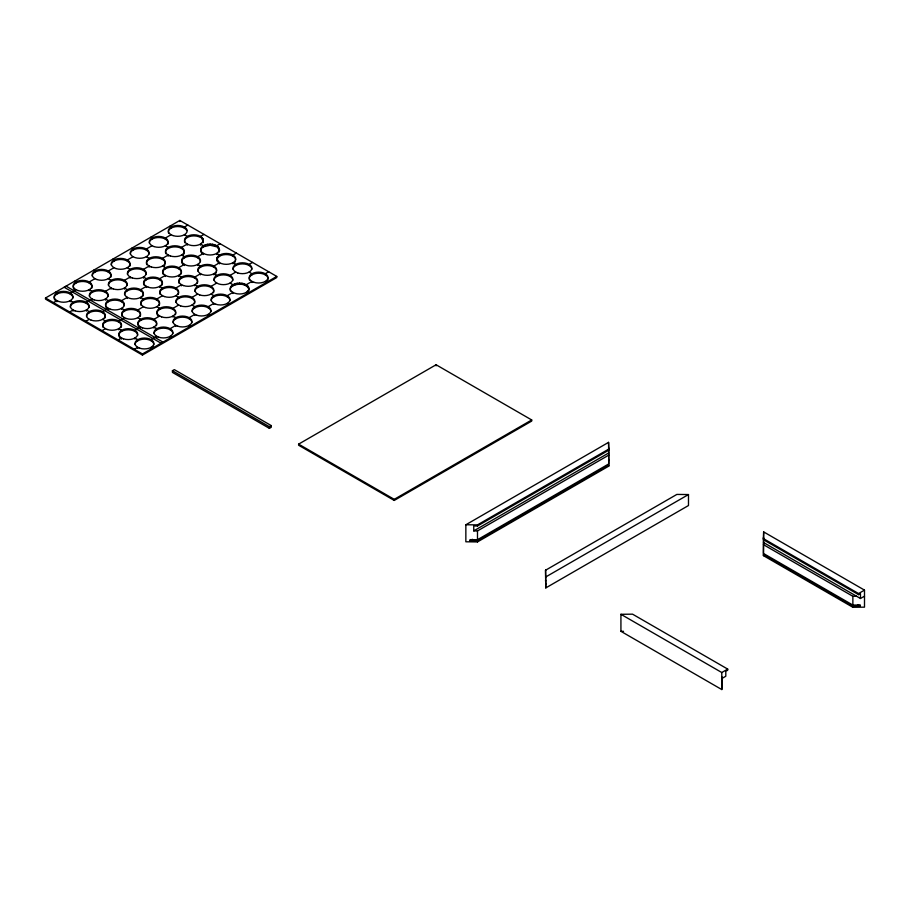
<?xml version="1.0" encoding="UTF-8"?>
<svg xmlns="http://www.w3.org/2000/svg" width="910" height="910" viewBox="0 0 910 910"><rect width="100%" height="100%" fill="white"/><g stroke="black" fill="none" stroke-linecap="round" stroke-linejoin="round"><path stroke-width="1.36" d="M721.857 684.946L722.005 676.869M721.789 678.564L725.805 676.244L725.805 671.296L727.716 670.204L727.716 669.1L632.564 614.17L620.927 614.295L620.927 631.324L721.789 689.553L722.005 681.738L722.005 682.83M864.5 590.124L763.649 531.895L763.433 538.618L858.574 593.547L864.5 590.124L864.5 607.152L852.863 607.277L763.433 555.646L763.433 554.543L852.863 606.185L860.337 606.106L860.337 605.002L852.863 605.082L763.433 553.451L763.501 537.56L763.433 539.721L858.574 594.651L860.473 593.547L860.473 598.496L864.5 596.164M763.433 555.646L763.649 531.895M203.339 240.217L203.01 242.731L203.01 238.818L200.575 236.373A9.418 5.437 0 0 0 187.255 236.373L184.4 234.723M217.171 257.485L216.853 259.998L217.171 257.485L219.606 255.05A9.418 5.437 0 0 1 232.926 255.05L236.338 253.082M219.185 252.07C221.119 243.8 208.686 242.504 203.43 245.711L200.575 244.062A9.418 5.437 0 0 1 187.255 244.062L181.545 247.361L181.545 248.464M248.68 291.063C250.603 282.805 238.17 281.497 232.926 284.716L230.071 283.067M203.01 241.628L200.575 244.062L200.575 245.165M219.185 250.967L216.751 253.401A9.418 5.437 0 0 1 203.43 253.401L197.72 256.7L197.72 257.803M217.171 258.588L219.606 256.154A9.418 5.437 0 0 1 229.866 254.971A9.418 5.437 0 0 1 235.69 259.998M227.216 296.796L227.216 295.704L232.926 292.406A9.418 5.437 0 0 0 246.246 292.406L248.68 289.971M45.5 298.002L179.827 220.447L276.776 276.424L276.776 277.527L142.449 355.071L45.5 299.106L45.5 298.002L142.449 353.979L276.776 276.424M53.497 302.62L56.909 300.641L56.909 301.745M75.94 289.653L70.229 292.952L70.229 294.055M94.97 278.676L89.26 281.964L89.26 283.067M114 267.688L108.29 270.987L108.29 272.079M133.031 256.7A9.418 5.437 0 0 1 137.251 247.6A9.418 5.437 0 0 1 148.785 254.265A9.418 5.437 0 0 1 133.031 256.7L127.32 259.998L127.32 261.09M152.05 245.711L146.351 249.01L146.351 250.113M171.08 234.723L165.37 238.022L165.37 239.125M187.824 225.066L184.4 227.034L184.4 228.137M69.672 311.959L73.084 309.98L73.084 311.084M203.999 234.405L200.575 236.373L203.339 241.321M85.847 321.298L89.26 319.319M220.174 243.743L216.751 245.711L219.515 250.66L219.515 249.556M102.011 330.637L105.435 328.658M124.465 317.67L118.755 320.968L118.755 322.072M143.496 306.681L137.785 309.98L137.785 311.084M162.515 295.704L156.816 298.992L156.816 300.095M118.186 339.965L121.61 337.997L121.61 339.1M159.671 316.02L153.961 319.319L153.961 320.422M178.69 305.043L172.991 308.331L172.991 309.434M197.72 294.055L192.01 297.354L192.01 298.446M216.751 283.067A9.418 5.437 0 0 1 220.971 273.967A9.418 5.437 0 0 1 232.505 280.633A9.418 5.437 0 0 1 216.751 283.067L211.04 286.366L211.04 287.458M235.781 272.079L230.071 275.377L230.071 276.469M252.514 262.421L249.101 264.389L249.101 265.493M134.362 349.303L137.785 347.336L137.785 348.439M268.689 271.76L265.276 273.728L265.276 274.831M172.422 370.734L174.333 369.631L271.282 425.607L271.282 427.256L269.383 428.36L172.422 372.383L172.422 370.734L269.383 426.71L271.282 425.607M298.616 444.137L436.095 364.762L531.713 419.965L531.713 421.068L394.235 500.443L298.616 445.24L298.616 444.137L394.235 499.34L531.713 419.965M465.852 524.763L608.562 442.362L608.779 449.085L477.488 524.888L465.852 524.763L465.852 541.791L477.488 541.916L608.779 466.113L608.779 465.01L477.488 540.813L470.015 540.733L470.015 539.63L477.488 539.721L608.779 463.907L608.71 448.027L608.779 450.177L477.488 525.98L473.746 525.946L473.746 530.883L477.488 530.928L608.779 455.125M473.746 530.883L608.71 452.964M470.015 540.733L472.472 539.312M545.556 570.229L676.847 494.426L688.483 494.551L688.483 505.528L545.773 587.928L545.556 570.229L545.773 587.928M545.773 576.94L688.483 494.551M620.927 614.295L721.789 672.524L727.716 669.1M201.94 253.378A9.418 5.437 0 0 1 203.43 246.815L210.096 245.222L216.751 246.815M230.492 291.063A9.418 5.437 0 0 1 232.926 285.808C237.908 283.249 247.19 283.26 249.01 289.653L249.01 288.561M763.433 544.658L852.863 596.289L856.594 596.255M620.927 631.324L623.521 631.301M763.501 542.508L860.473 598.496M857.891 604.684L860.337 606.106M169.749 226.271L171.08 227.034L171.08 228.137M249.101 272.079L251.956 273.728L251.956 274.831M265.276 281.418L266.698 282.248M150.719 237.248L152.05 238.022L152.05 239.125M165.37 245.711L168.225 247.361L168.225 248.464M181.545 255.05L184.4 256.7L184.4 257.803M246.246 292.406L247.668 293.225M131.688 248.237L133.031 249.01L133.031 250.113M146.351 256.7L149.194 258.349L149.194 259.441M162.515 266.038L165.37 267.688L165.37 268.78M211.04 294.055L213.895 295.704L213.895 296.796M227.216 303.394L228.649 304.213M112.658 259.225L114 259.998L114 261.09M127.32 267.688L130.175 269.337L130.175 270.429M175.835 295.704L178.69 297.354L178.69 298.446M192.01 305.043L194.865 306.681L194.865 307.785M209.618 315.201L208.185 314.382L208.185 315.474M93.639 270.213L94.97 270.987L94.97 272.079M108.29 278.676L111.145 280.325L111.145 281.418M156.816 306.681L159.671 308.331L159.671 309.434M190.588 326.189L189.155 325.359L189.155 326.462M74.609 281.201L75.94 281.964L75.94 283.067M137.785 317.67L140.641 319.319L140.641 320.422M171.558 337.178L170.136 336.347L170.136 337.451M66.043 286.138L162.992 342.114M64.144 287.241L161.093 343.218M55.578 292.19L56.909 292.952L56.909 294.055M102.58 319.319L105.435 320.968L105.435 322.072M152.527 348.155L151.106 347.336L151.106 348.439M216.853 258.895L219.606 262.74A9.418 5.437 0 0 0 232.926 262.74L235.781 264.389L235.781 265.493M608.779 466.113L608.562 442.362M858.574 593.547L858.574 594.651M852.863 596.289L852.863 605.082M852.863 606.185L852.863 607.277M721.789 672.524L721.789 689.553M608.642 459.596L608.642 460.699M545.693 583.333L545.693 584.425M545.556 580.114L545.556 581.206M477.488 524.888L477.488 525.98M477.488 530.928L477.488 539.721M477.488 540.813L477.488 541.916M436.095 364.762L436.095 365.865M394.235 499.34L394.235 500.443M269.383 426.71L269.383 428.36M251.956 282.521L251.956 281.418L246.246 284.716L246.246 285.808M248.68 287.15L248.68 288.254M247.748 285.842L247.748 286.934M247.748 291.28L247.748 292.372M244.301 283.852L244.301 284.944M242.026 283.306L242.026 284.409M239.592 283.124L239.592 284.216M237.146 283.306L237.146 284.409M234.882 283.852L234.882 284.944M232.926 256.154L232.926 255.05A9.418 5.437 0 0 1 232.926 262.74L232.926 263.843M232.926 285.808L232.926 284.716A9.418 5.437 0 0 0 232.926 292.406L232.926 293.498M219.606 256.154L219.606 255.05L216.751 253.401L216.751 254.504M219.606 263.843L219.606 262.74L213.895 266.038L213.895 267.142M219.185 248.157L219.185 249.249M218.252 246.837L218.252 247.941M218.104 256.176L218.104 257.28M218.104 261.614L218.104 262.717M217.171 260.305L217.171 261.397M216.751 276.469L216.751 275.377L213.895 273.728L213.895 274.831M214.805 244.847L214.805 245.95M213.895 304.486L213.895 303.394L208.185 306.681L208.185 307.785M212.53 244.301L212.53 245.404M210.096 244.119L210.096 245.222M207.651 244.301L207.651 245.404M205.387 244.847L205.387 245.95M203.43 246.815L203.43 245.711A9.418 5.437 0 0 0 203.43 253.401L203.43 254.504M203.01 238.818L203.01 239.91M202.077 237.499L202.077 238.602M200.575 267.142L200.575 266.038L197.72 264.389L197.72 265.493M200.575 274.831L200.575 273.728A9.418 5.437 0 0 1 204.795 264.628A9.418 5.437 0 0 1 216.33 271.294A9.418 5.437 0 0 1 200.575 273.728L194.865 277.027L194.865 278.119M197.72 287.458L197.72 286.366L194.865 284.716L194.865 285.808M194.865 315.474L194.865 314.382L189.155 317.67L189.155 318.773M187.255 237.476L187.255 236.373A9.418 5.437 0 0 0 187.255 244.062L187.255 245.165M184.4 265.493L184.4 264.389A9.418 5.437 0 0 1 188.62 255.289A9.418 5.437 0 0 1 200.166 261.955A9.418 5.437 0 0 1 184.4 264.389L178.69 267.688L178.69 268.78M181.545 278.119L181.545 277.027L178.69 275.377L178.69 276.469M181.545 285.808L181.545 284.716L175.835 288.015L175.835 289.107M179.827 220.447L179.827 221.551M175.835 318.773L175.835 317.67L172.991 316.02L172.991 317.124M175.835 326.462L175.835 325.359L170.136 328.658L170.136 329.761M168.225 256.154L168.225 255.05L162.515 258.349L162.515 259.441M165.37 276.469L165.37 275.377A9.418 5.437 0 0 1 169.601 266.277A9.418 5.437 0 0 1 181.136 272.943A9.418 5.437 0 0 1 165.37 275.377L159.671 278.676L159.671 279.768M162.515 289.107L162.515 288.015L159.671 286.366L159.671 287.458M156.816 329.761L156.816 328.658L153.961 327.009L153.961 328.112M156.816 337.451L156.816 336.347L151.106 339.646L151.106 340.738M149.194 267.142L149.194 266.038L143.496 269.337L143.496 270.429M146.351 279.768L146.351 278.676L143.496 277.027L143.496 278.119M146.351 287.458L146.351 286.366L140.641 289.653L140.641 290.756M143.496 300.095L143.496 298.992L140.641 297.354L140.641 298.446M142.449 353.979L142.449 355.071M140.641 328.112L140.641 327.009L134.93 330.307L134.93 331.411M137.785 340.738L137.785 339.646L134.93 337.997L134.93 339.1M130.175 278.119L130.175 277.027L124.465 280.325L124.465 281.418M127.32 290.756L127.32 289.653L124.465 288.015L124.465 289.107M127.32 298.446L127.32 297.354A9.418 5.437 0 0 1 131.541 288.254A9.418 5.437 0 0 1 143.075 294.908A9.418 5.437 0 0 1 127.32 297.354L121.61 300.641L121.61 301.745M124.465 311.084L124.465 309.98L121.61 308.331L121.61 309.434M121.61 331.411L121.61 330.307L118.755 328.658L118.755 329.761M111.145 289.107L111.145 288.015L105.435 291.302L105.435 292.406M108.29 301.745L108.29 300.641L105.435 298.992L105.435 300.095M108.29 309.434L108.29 308.331L102.58 311.629L102.58 312.733M92.115 292.406L92.115 291.302L89.26 289.653L89.26 290.756M92.115 300.095L92.115 298.992L86.404 302.291L86.404 303.394M89.26 312.733L89.26 311.629L86.404 309.98L86.404 311.084M73.084 303.394L73.084 302.291L70.229 300.641L70.229 301.745M153.54 345.993A9.418 5.437 0 0 1 152.596 347.313M135.021 344.594A9.418 5.437 0 0 1 144.44 339.146A9.418 5.437 0 0 1 153.858 344.594M120.109 337.974A9.418 5.437 0 0 1 125.83 330A9.418 5.437 0 0 1 137.683 335.255M103.001 327.316A9.418 5.437 0 0 1 112.089 320.479A9.418 5.437 0 0 1 121.189 327.316M86.496 316.578A9.418 5.437 0 0 1 97.154 311.186A9.418 5.437 0 0 1 105.014 317.977M70.332 307.239A9.418 5.437 0 0 1 79.75 301.801A9.418 5.437 0 0 1 89.169 307.239M55.419 300.618A9.418 5.437 0 0 1 61.129 292.645A9.418 5.437 0 0 1 72.993 297.9M154.052 333.606A9.418 5.437 0 0 1 163.47 328.169A9.418 5.437 0 0 1 172.889 333.606M139.139 326.986A9.418 5.437 0 0 1 146.066 318.875A9.418 5.437 0 0 1 156.395 325.678M122.02 316.339A9.418 5.437 0 0 1 131.12 309.491A9.418 5.437 0 0 1 140.22 316.339M106.788 308.308A9.418 5.437 0 0 1 105.856 307M105.526 305.589A9.418 5.437 0 0 1 114.944 300.152A9.418 5.437 0 0 1 124.363 305.589M89.351 296.25A9.418 5.437 0 0 1 98.769 290.813A9.418 5.437 0 0 1 108.188 296.25M74.438 289.63A9.418 5.437 0 0 1 81.365 281.52A9.418 5.437 0 0 1 91.694 288.322M173.082 322.618A9.418 5.437 0 0 1 182.5 317.18A9.418 5.437 0 0 1 191.919 322.618M158.169 315.998A9.418 5.437 0 0 1 165.097 307.887A9.418 5.437 0 0 1 175.425 314.689M141.05 305.351A9.418 5.437 0 0 1 150.15 298.503A9.418 5.437 0 0 1 159.25 305.351M124.556 294.601A9.418 5.437 0 0 1 135.203 289.209A9.418 5.437 0 0 1 143.075 296.012M108.381 285.262A9.418 5.437 0 0 1 117.799 279.825A9.418 5.437 0 0 1 127.218 285.262M92.206 275.923A9.418 5.437 0 0 1 102.853 270.532A9.418 5.437 0 0 1 110.724 277.334M111.236 264.935A9.418 5.437 0 0 1 121.883 259.543A9.418 5.437 0 0 1 129.755 266.346M192.112 311.629A9.418 5.437 0 0 1 201.531 306.192A9.418 5.437 0 0 1 210.949 311.629M175.937 302.291A9.418 5.437 0 0 1 186.584 296.899A9.418 5.437 0 0 1 194.456 303.701M160.08 294.362A9.418 5.437 0 0 1 169.18 287.514A9.418 5.437 0 0 1 178.28 294.362M143.905 285.023A9.418 5.437 0 0 1 153.005 278.176A9.418 5.437 0 0 1 162.105 285.023M127.411 274.274A9.418 5.437 0 0 1 136.83 268.837A9.418 5.437 0 0 1 146.248 274.274M211.143 300.641A9.418 5.437 0 0 1 220.561 295.204A9.418 5.437 0 0 1 229.98 300.641M194.968 291.302A9.418 5.437 0 0 1 205.614 285.911A9.418 5.437 0 0 1 213.486 292.713M179.111 283.374A9.418 5.437 0 0 1 188.211 276.526A9.418 5.437 0 0 1 197.311 283.374M162.935 274.035A9.418 5.437 0 0 1 172.036 267.187A9.418 5.437 0 0 1 181.136 274.035M164.96 264.696A9.418 5.437 0 0 1 164.016 266.016M146.76 264.696A9.418 5.437 0 0 1 154.632 257.905A9.418 5.437 0 0 1 165.279 263.297M130.266 253.958A9.418 5.437 0 0 1 139.685 248.521A9.418 5.437 0 0 1 149.103 253.958M213.998 280.325A9.418 5.437 0 0 1 223.416 274.877A9.418 5.437 0 0 1 232.835 280.325M216.33 272.386A9.418 5.437 0 0 1 215.397 273.705M197.823 270.987A9.418 5.437 0 0 1 207.241 265.549A9.418 5.437 0 0 1 216.66 270.987M182.91 264.366A9.418 5.437 0 0 1 188.62 256.392A9.418 5.437 0 0 1 200.484 261.648M165.791 253.708A9.418 5.437 0 0 1 176.119 246.917A9.418 5.437 0 0 1 183.046 255.027M149.297 242.97A9.418 5.437 0 0 1 159.944 237.578A9.418 5.437 0 0 1 167.815 244.369M249.522 280.075A9.418 5.437 0 0 1 259.839 273.284A9.418 5.437 0 0 1 266.767 281.395M233.017 269.337A9.418 5.437 0 0 1 242.435 263.9A9.418 5.437 0 0 1 251.854 269.337M235.36 261.397A9.418 5.437 0 0 1 234.427 262.717M184.821 242.731A9.418 5.437 0 0 1 189.212 236.611A9.418 5.437 0 0 1 200.575 237.476M168.646 233.392A9.418 5.437 0 0 1 175.3 226.726A9.418 5.437 0 0 1 186.846 230.571M139.731 348.2A9.418 5.437 0 0 0 153.858 343.491A9.418 5.437 0 0 0 139.731 338.782A9.418 5.437 0 0 0 139.731 348.2M158.761 337.212A9.418 5.437 0 0 0 172.889 332.503A9.418 5.437 0 0 0 158.761 327.793A9.418 5.437 0 0 0 158.761 337.212M177.791 326.224A9.418 5.437 0 0 0 191.919 321.514A9.418 5.437 0 0 0 177.791 316.805A9.418 5.437 0 0 0 177.791 326.224M196.822 315.247A9.418 5.437 0 0 0 210.949 310.537A9.418 5.437 0 0 0 196.822 305.828A9.418 5.437 0 0 0 196.822 315.247M215.852 304.259A9.418 5.437 0 0 0 229.98 299.549A9.418 5.437 0 0 0 215.852 294.84A9.418 5.437 0 0 0 215.852 304.259M253.901 282.282A9.418 5.437 0 0 0 268.029 277.573A9.418 5.437 0 0 0 253.901 272.863A9.418 5.437 0 0 0 253.901 282.282M123.555 338.861A9.418 5.437 0 0 0 137.683 334.152A9.418 5.437 0 0 0 123.555 329.443A9.418 5.437 0 0 0 123.555 338.861M107.38 329.522A9.418 5.437 0 0 0 121.508 324.813A9.418 5.437 0 0 0 107.38 320.104A9.418 5.437 0 0 0 107.38 329.522M91.205 320.183A9.418 5.437 0 0 0 105.344 315.474A9.418 5.437 0 0 0 91.205 310.765A9.418 5.437 0 0 0 91.205 320.183M75.041 310.845A9.418 5.437 0 0 0 89.169 306.135A9.418 5.437 0 0 0 75.041 301.426A9.418 5.437 0 0 0 75.041 310.845M58.866 301.506A9.418 5.437 0 0 0 72.993 296.796A9.418 5.437 0 0 0 58.866 292.087A9.418 5.437 0 0 0 58.866 301.506M142.586 327.873A9.418 5.437 0 0 0 156.713 323.164A9.418 5.437 0 0 0 142.586 318.454A9.418 5.437 0 0 0 142.586 327.873M126.41 318.534A9.418 5.437 0 0 0 140.538 313.825A9.418 5.437 0 0 0 126.41 309.116A9.418 5.437 0 0 0 126.41 318.534M110.235 309.195A9.418 5.437 0 0 0 124.363 304.486A9.418 5.437 0 0 0 110.235 299.777A9.418 5.437 0 0 0 110.235 309.195M94.06 299.856A9.418 5.437 0 0 0 108.188 295.147A9.418 5.437 0 0 0 94.06 290.438A9.418 5.437 0 0 0 94.06 299.856M77.885 290.517A9.418 5.437 0 0 0 92.024 285.808A9.418 5.437 0 0 0 77.885 281.099A9.418 5.437 0 0 0 77.885 290.517M161.616 316.885A9.418 5.437 0 0 0 175.744 312.175A9.418 5.437 0 0 0 161.616 307.466A9.418 5.437 0 0 0 161.616 316.885M145.441 307.546A9.418 5.437 0 0 0 159.569 302.837A9.418 5.437 0 0 0 145.441 298.127A9.418 5.437 0 0 0 145.441 307.546M113.09 288.88A9.418 5.437 0 0 0 127.218 284.17A9.418 5.437 0 0 0 113.09 279.461A9.418 5.437 0 0 0 113.09 288.88M96.915 279.541A9.418 5.437 0 0 0 111.043 274.831A9.418 5.437 0 0 0 96.915 270.122A9.418 5.437 0 0 0 96.915 279.541M180.646 305.908A9.418 5.437 0 0 0 194.774 301.199A9.418 5.437 0 0 0 180.646 296.489A9.418 5.437 0 0 0 180.646 305.908M164.471 296.569A9.418 5.437 0 0 0 178.599 291.86A9.418 5.437 0 0 0 164.471 287.15A9.418 5.437 0 0 0 164.471 296.569M148.296 287.23A9.418 5.437 0 0 0 162.424 282.521A9.418 5.437 0 0 0 148.296 277.812A9.418 5.437 0 0 0 148.296 287.23M132.121 277.891A9.418 5.437 0 0 0 146.248 273.182A9.418 5.437 0 0 0 132.121 268.473A9.418 5.437 0 0 0 132.121 277.891M115.945 268.552A9.418 5.437 0 0 0 130.073 263.843A9.418 5.437 0 0 0 115.945 259.134A9.418 5.437 0 0 0 115.945 268.552M199.677 294.92A9.418 5.437 0 0 0 213.804 290.21A9.418 5.437 0 0 0 199.677 285.501A9.418 5.437 0 0 0 199.677 294.92M183.501 285.581A9.418 5.437 0 0 0 197.629 280.871A9.418 5.437 0 0 0 183.501 276.162A9.418 5.437 0 0 0 183.501 285.581M151.151 266.903A9.418 5.437 0 0 0 165.279 262.194A9.418 5.437 0 0 0 151.151 257.485A9.418 5.437 0 0 0 151.151 266.903M170.181 255.915A9.418 5.437 0 0 0 184.309 251.206A9.418 5.437 0 0 0 170.181 246.496A9.418 5.437 0 0 0 170.181 255.915M154.006 246.576A9.418 5.437 0 0 0 168.134 241.867A9.418 5.437 0 0 0 154.006 237.157A9.418 5.437 0 0 0 154.006 246.576M237.726 272.943A9.418 5.437 0 0 0 251.854 268.234A9.418 5.437 0 0 0 237.726 263.525A9.418 5.437 0 0 0 237.726 272.943M173.036 235.588A9.418 5.437 0 0 0 187.164 230.878A9.418 5.437 0 0 0 173.036 226.169A9.418 5.437 0 0 0 173.036 235.588"/></g></svg>
